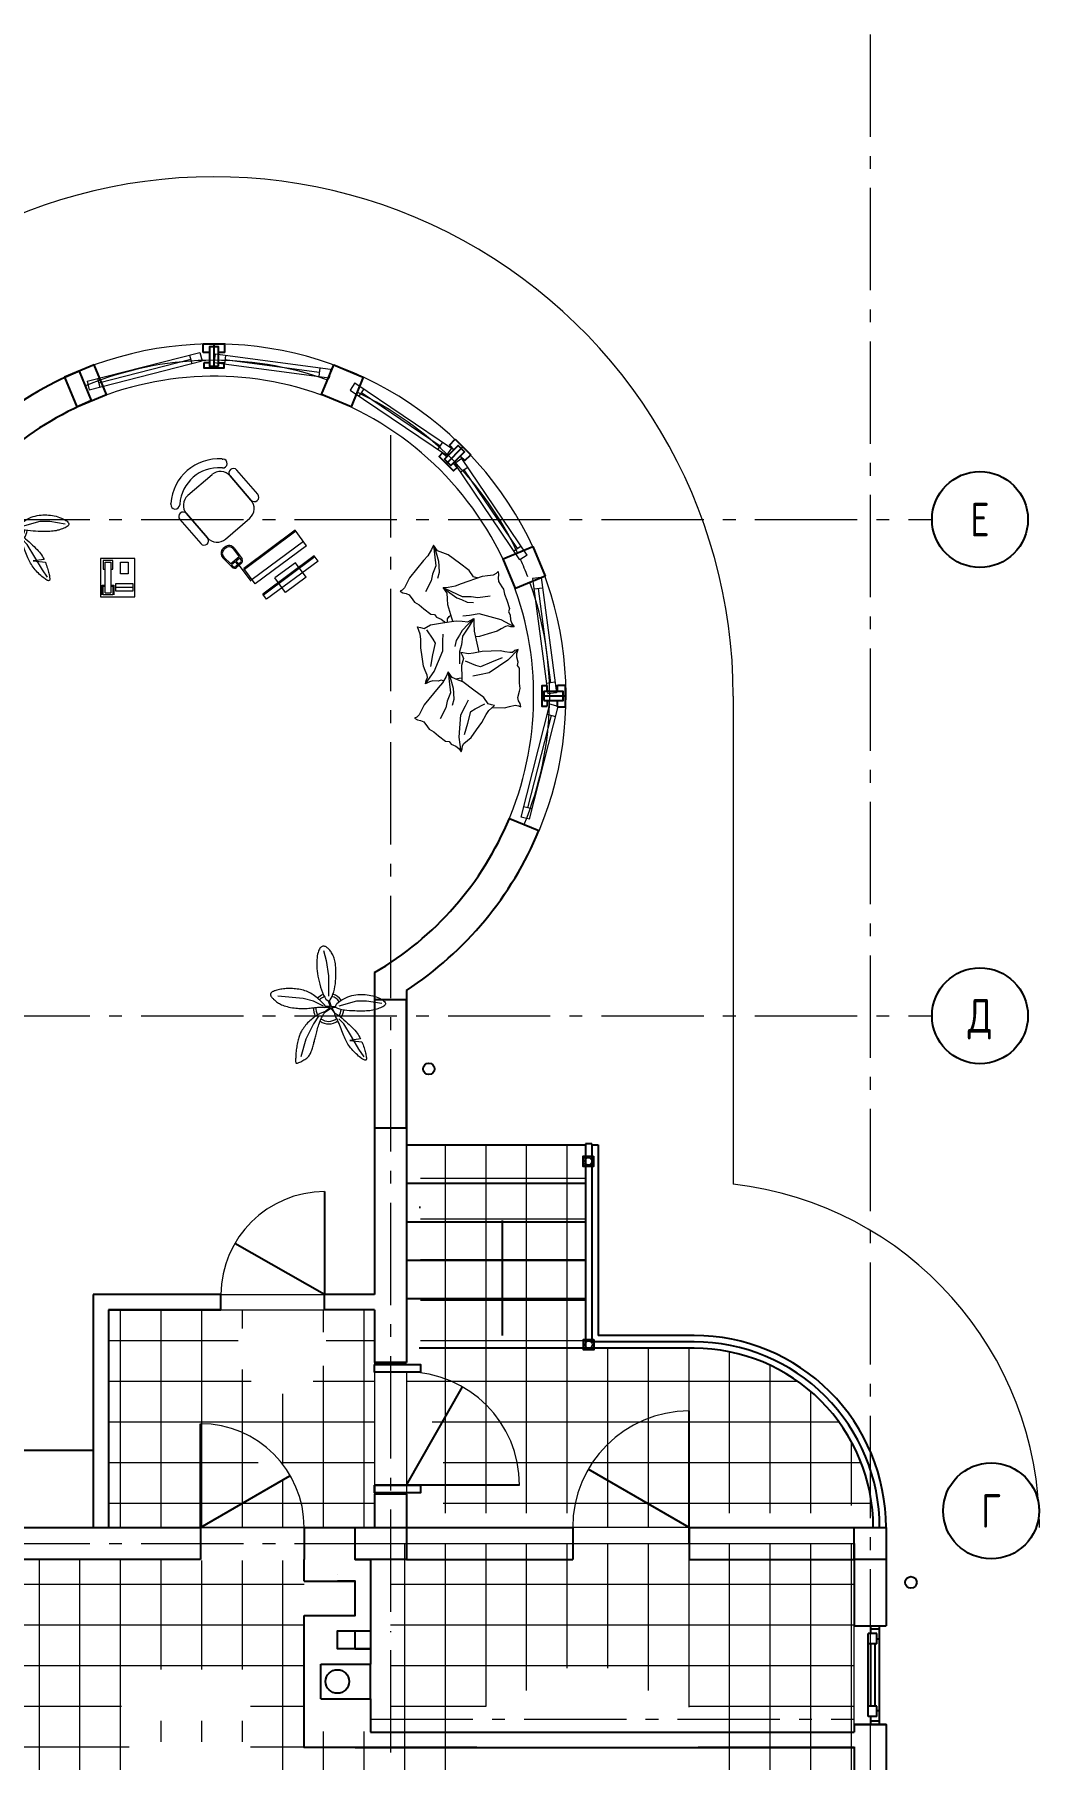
# Model space of a CAD drawing. Header units: millimetres. Extents: x -133165 to 20117, y 15722 to 63536.
# Drawn here: x -112632 to -104774, y 26755 to 40242 of the extents above; entities that cross this region are included whole.
import ezdxf
from ezdxf.enums import TextEntityAlignment as Align

# ---------------------------------------------------------------- set-up
doc = ezdxf.new("R2010")
doc.units = ezdxf.units.MM
for name, pattern in [('GOST2.303 4', [7, 5, -2, 0]), ('GOST2.303 5', [24, 20, -1.5, 1, -1.5]), ('GOST2.303 6', [12, 8, -1.5, 1, -1.5])]:
    doc.linetypes.add(name, pattern=pattern)
doc.layers.get('0').update_dxf_attribs({"lineweight": 15})
for name, color, linetype in [('5', 7, 'Continuous'), ('8', 7, 'Continuous'), ('merdiven', 3, 'Continuous'), ('windows', 8, 'Continuous')]:
    doc.layers.add(name, color=color, linetype=linetype)
for name, color, linetype, lineweight in [('axis', 7, 'GOST2.303 5', 9), ('Furniture', 28, 'Continuous', 9), ('hatch', 8, 'Continuous', 5), ('v', 140, 'Continuous', 20), ('vent2', 54, 'Continuous', 30), ('wall', 5, 'Continuous', 60)]:
    doc.layers.add(name, color=color, linetype=linetype, lineweight=lineweight)
doc.styles.add('ATTR', font='romans.shx', dxfattribs={"width": 0.8, "height": 0.470416})
doc.styles.add('GOST 2.304', font='CS_Gost2304.shx')
pattern_1 = [(0, (124261.04, 143377.6), (0, 317.5), []), (90, (124261.04, 143377.6), (-317.5, 2e-14), [])]

# ---------------------------------------------------------------- blocks, each defined once
blk = doc.blocks.new('fitnessokna')
at = {"layer": 'v'}
for p, q in [((30, 62), (-8, 6)), ((-8, 6), (746, -503)), ((30, 62), (784, -447)), ((99, 16), (61, -41)), ((80, -13), (696, -429)), ((715, -400), (677, -457)), ((784, -447), (746, -503))]:
    blk.add_line(p, q, dxfattribs=at)
blk = doc.blocks.new('Кресло')
at = {"layer": '8', "color": 5, "lineweight": 0, "ltscale": 2}
for p, q in [((878.27, -425.32), (878.34, -425.31)), ((878.36, -426.01), (878.29, -426.02)), ((881.3, -427.8), (879.49, -426.07)), ((877.6, -426.61), (875.87, -428.41)), ((879.01, -426.57), (880.82, -428.3)), ((880.82, -428.3), (879.01, -426.57)), ((874.61, -429.22), (874.61, -429.15)), ((875.31, -429.14), (875.31, -429.2)), ((877.71, -431.56), (875.9, -429.83)), ((875.9, -429.83), (877.71, -431.56)), ((879.12, -431.52), (880.85, -429.71)), ((875.42, -430.33), (877.23, -432.06))]:
    blk.add_line(p, q, dxfattribs=at)
for centre, radius, start, end in [((878.36, -429.06), 3.75, 91.318, 181.318), ((878.36, -429.06), 3.05, 91.318, 181.318), ((878.35, -425.66), 0.35, 271.318, 91.318), ((879.25, -426.32), 0.35, 46.318, 226.318), ((878.32, -427.3), 1, 46.318, 136.318), ((876.59, -429.11), 1, 136.318, 226.318), ((881.06, -428.05), 0.35, 226.318, 46.318), ((880.13, -429.02), 1, 316.318, 46.318), ((874.96, -429.21), 0.35, 181.318, 1.318), ((875.66, -430.08), 0.35, 46.318, 226.318), ((877.47, -431.81), 0.35, 226.318, 46.318), ((878.4, -430.83), 1, 226.318, 316.318)]:
    blk.add_arc(centre, radius, start, end, dxfattribs=at)
blk = doc.blocks.new('muc')
at = {"color": 5, "lineweight": 0}
for p, q in [((2462.36, 746.88), (2462.55, 748.39)), ((2461.71, 745.64), (2461.85, 746.66)), ((2461.81, 745.62), (2461.91, 746.39)), ((2461.83, 746.49), (2461.83, 746.49)), ((2461.91, 746.39), (2462.76, 746.34)), ((2461.93, 746.49), (2461.95, 746.65)), ((2461.93, 746.49), (2462.29, 746.47)), ((2462.11, 746.88), (2462.62, 746.85)), ((2462.11, 746.78), (2462.31, 746.77)), ((2462.29, 746.47), (2462.31, 746.77)), ((2462.34, 746.44), (2462.36, 746.85)), ((2462.39, 746.46), (2462.41, 746.76)), ((2462.39, 746.46), (2462.76, 746.44)), ((2462.41, 746.76), (2462.61, 746.75)), ((2462.75, 746.61), (2462.76, 746.44)), ((2462.76, 746.34), (2462.78, 745.57)), ((2462.85, 746.61), (2462.88, 745.57)), ((2462.18, 745.07), (2462.36, 745.06)), ((2462.19, 745.17), (2462.37, 745.16))]:
    blk.add_line(p, q, dxfattribs=at)
for centre, radius, start, end in [((2462.1, 746.63), 0.25, 86.8537, 172.4559), ((2462.1, 746.63), 0.25, 86.8537, 172.0937), ((2462.1, 746.63), 0.15, 86.8537, 172.4559), ((2462.6, 746.6), 0.15, 1.6137, 86.8537), ((2462.6, 746.6), 0.25, 1.6137, 86.8537), ((2462.21, 745.57), 0.5, 172.4559, 266.8537), ((2462.21, 745.57), 0.4, 172.4559, 266.8537), ((2462.38, 745.56), 0.4, 266.8537, 1.6137), ((2462.38, 745.56), 0.5, 266.8537, 1.6137)]:
    blk.add_arc(centre, radius, start, end, dxfattribs=at)
blk = doc.blocks.new('plock')
at = {"color": 5, "lineweight": 0}
for p, q in [((2464.16, 751.65), (2464.16, 750.25)), ((2464.16, 751.65), (2466.16, 751.65)), ((2466.16, 751.65), (2466.16, 750.25)), ((2462.66, 751.2), (2467.66, 751.2)), ((2462.66, 751.2), (2462.66, 750.7)), ((2462.66, 750.8), (2467.66, 750.8)), ((2462.66, 750.7), (2467.66, 750.7)), ((2464.16, 750.25), (2466.16, 750.25)), ((2467.66, 751.2), (2467.66, 750.7)), ((2462.66, 749.7), (2462.66, 748.2)), ((2462.66, 749.7), (2467.66, 749.7)), ((2462.66, 749.3), (2467.66, 749.3)), ((2467.66, 749.7), (2467.66, 748.2)), ((2462.66, 748.3), (2467.66, 748.3)), ((2462.66, 748.2), (2467.66, 748.2))]:
    blk.add_line(p, q, dxfattribs=at)
at = {"color": 1, "lineweight": 0, "rotation": 7.13781823704811}
blk.add_blockref('muc', (117.34, -299.25), dxfattribs=at)
blk = doc.blocks.new('Multi Line Telephone')
for p, q in [((-4.5, 0), (4.5, 0)), ((-4.5, -10), (-4.5, 0)), ((4.5, 0), (4.5, -10)), ((-4, -0.5), (-4, -3)), ((-4, -3), (-3.25, -3)), ((-1.25, -0.5), (-3.75, -0.5)), ((-3.75, -0.5), (-3.75, -2.75)), ((-3.75, -2.75), (-3.25, -2.75)), ((-3.25, -1), (-1.75, -1)), ((-3.25, -1), (-3.25, -9)), ((-1.75, -9), (-1.75, -1)), ((-1.75, -2.75), (-1.25, -2.75)), ((-1.75, -3), (-1, -3)), ((-1.25, -2.75), (-1.25, -0.5)), ((-1, -3), (-1, -0.5)), ((-0.5, -1.5), (-0.5, -3.5)), ((4, -1.5), (-0.5, -1.5)), ((-0.5, -2.5), (4, -2.5)), ((-0.5, -3.5), (4, -3.5)), ((4, -3.5), (4, -1.5)), ((-3.75, -9.5), (-3.75, -7.25)), ((-3.75, -7.25), (-3.25, -7.25)), ((-1.75, -7.25), (-1.25, -7.25)), ((-1.25, -7.25), (-1.25, -9.5)), ((0.75, -6), (0.75, -9)), ((2.75, -6), (0.75, -6)), ((2.75, -9), (2.75, -6)), ((4.5, -10), (-4.5, -10)), ((-1.25, -9.5), (-3.75, -9.5)), ((-3.25, -9), (-1.75, -9)), ((0.75, -9), (2.75, -9))]:
    blk.add_line(p, q)
at = {"style": 'ATTR', "width": 0.8, "flags": 9}
blk.add_attdef('ESTCODE', (0, 0), '', height=0.0000256, dxfattribs=at)
blk = doc.blocks.new('7')
for p, q in [((34660, 36700), (34634, 36666)), ((34722, 36776), (34660, 36700)), ((34733, 36830), (34722, 36776)), ((34743, 36929), (34731, 36879)), ((34731, 36879), (34733, 36830)), ((34766, 36902), (34743, 36929)), ((34810, 36871), (34766, 36902)), ((34901, 36854), (34810, 36871)), ((34981, 36836), (34901, 36854)), ((35296, 36689), (34981, 36836)), ((35384, 36643), (35296, 36689)), ((33961, 36399), (34096, 36432)), ((34096, 36432), (34168, 36459)), ((34168, 36459), (34268, 36526)), ((34268, 36526), (34268, 36481)), ((34268, 36481), (34270, 36423)), ((34270, 36423), (34347, 36338)), ((34566, 36499), (34511, 36373)), ((34608, 36586), (34566, 36499)), ((34634, 36666), (34608, 36586)), ((35021, 36494), (34832, 36541)), ((35127, 36500), (35021, 36494)), ((35263, 36484), (35127, 36500)), ((35270, 36438), (35177, 36406)), ((35436, 36549), (35263, 36484)), ((35347, 36458), (35270, 36438)), ((35464, 36527), (35347, 36458)), ((35497, 36609), (35384, 36643)), ((35571, 36596), (35436, 36549)), ((35571, 36596), (35464, 36527)), ((35476, 36335), (35489, 36428)), ((35489, 36428), (35500, 36516)), ((35571, 36596), (35497, 36609)), ((35500, 36516), (35571, 36596)), ((32872, 36224), (32860, 36173)), ((32860, 36173), (32862, 36125)), ((32896, 36196), (32872, 36224)), ((32939, 36166), (32896, 36196)), ((33030, 36149), (32939, 36166)), ((33111, 36130), (33030, 36149)), ((33438, 36189), (33489, 36194)), ((33482, 36140), (33438, 36189)), ((33438, 36189), (33655, 36106)), ((33489, 36194), (33538, 36185)), ((33538, 36185), (33575, 36199)), ((33575, 36199), (33639, 36244)), ((33639, 36244), (33695, 36288)), ((33695, 36288), (33829, 36345)), ((33718, 36175), (33901, 36188)), ((33829, 36345), (33961, 36399)), ((33901, 36188), (34088, 36193)), ((34088, 36193), (34144, 36245)), ((34144, 36245), (34257, 36374)), ((34347, 36338), (34424, 36162)), ((34424, 36162), (34510, 35963)), ((34450, 36145), (34438, 36131)), ((34477, 36199), (34450, 36145)), ((34488, 36276), (34477, 36199)), ((34519, 36319), (34488, 36276)), ((34511, 36373), (34519, 36319)), ((34532, 36042), (34718, 36154)), ((34718, 36154), (34808, 36180)), ((34808, 36180), (34893, 36204)), ((34909, 36170), (34858, 36044)), ((34893, 36204), (34962, 36286)), ((34935, 36146), (34897, 35965)), ((34962, 36286), (34909, 36170)), ((34962, 36286), (34935, 36146)), ((34962, 36286), (34986, 36215)), ((34986, 36215), (35037, 36107)), ((35177, 36406), (35078, 36409)), ((35393, 36135), (35476, 36335)), ((32737, 35880), (32695, 35794)), ((32763, 35960), (32737, 35880)), ((32790, 35994), (32763, 35960)), ((32852, 36071), (32790, 35994)), ((32862, 36125), (32852, 36071)), ((33425, 35983), (33111, 36130)), ((33513, 35938), (33425, 35983)), ((33509, 36088), (33482, 36140)), ((33522, 36010), (33509, 36088)), ((33627, 35904), (33513, 35938)), ((33552, 35967), (33522, 36010)), ((33547, 35928), (33552, 35967)), ((33701, 35891), (33566, 35843)), ((33701, 35891), (33594, 35821)), ((33701, 35891), (33627, 35904)), ((33630, 35810), (33701, 35891)), ((33655, 36106), (34003, 36052)), ((34003, 36052), (34154, 36089)), ((34212, 35888), (34113, 35885)), ((34154, 36089), (34257, 36113)), ((34305, 35858), (34212, 35888)), ((34454, 36092), (34459, 36092)), ((34459, 36092), (34507, 36102)), ((34488, 36015), (34532, 36042)), ((34507, 36102), (34544, 36088)), ((34510, 35963), (34524, 35871)), ((34544, 36088), (34574, 36067)), ((34641, 35784), (34603, 35883)), ((34850, 35964), (34832, 35868)), ((34858, 36044), (34850, 35964)), ((34897, 35965), (34932, 35832)), ((35037, 36107), (35094, 36027)), ((35094, 36027), (35286, 35737)), ((35242, 35872), (35318, 35958)), ((35318, 35958), (35393, 36135)), ((32649, 35614), (32618, 35570)), ((32695, 35794), (32640, 35667)), ((32640, 35667), (32649, 35614)), ((33150, 35789), (32962, 35836)), ((33257, 35794), (33150, 35789)), ((33307, 35701), (33208, 35703)), ((33393, 35779), (33257, 35794)), ((33399, 35732), (33307, 35701)), ((33566, 35843), (33393, 35779)), ((33477, 35752), (33399, 35732)), ((33594, 35821), (33477, 35752)), ((33522, 35430), (33606, 35629)), ((33606, 35629), (33619, 35722)), ((33663, 35662), (33609, 35647)), ((33619, 35722), (33630, 35810)), ((33644, 35702), (33622, 35747)), ((33658, 35661), (33644, 35702)), ((33848, 35715), (33663, 35662)), ((33963, 35709), (33848, 35715)), ((34056, 35798), (33869, 35749)), ((33905, 35499), (33933, 35668)), ((34009, 35744), (33963, 35709)), ((34043, 35773), (34009, 35744)), ((34055, 35653), (34043, 35773)), ((34080, 35580), (34055, 35653)), ((34163, 35794), (34056, 35798)), ((34334, 35607), (34117, 35503)), ((34298, 35811), (34163, 35794)), ((34473, 35749), (34298, 35811)), ((34382, 35839), (34305, 35858)), ((34421, 35654), (34334, 35607)), ((34360, 35551), (34337, 35609)), ((34500, 35771), (34382, 35839)), ((34534, 35689), (34421, 35654)), ((34608, 35703), (34473, 35749)), ((34608, 35703), (34500, 35771)), ((34524, 35871), (34536, 35783)), ((34608, 35703), (34534, 35689)), ((34536, 35783), (34608, 35703)), ((34699, 35640), (34641, 35784)), ((34692, 35287), (34699, 35640)), ((34832, 35868), (34849, 35771)), ((34932, 35832), (34942, 35726)), ((34942, 35726), (35017, 35547)), ((35240, 35814), (35242, 35872)), ((35240, 35806), (35240, 35814)), ((35286, 35737), (35316, 35661)), ((35316, 35661), (35346, 35573)), ((32537, 35391), (32753, 35476)), ((32580, 35440), (32537, 35391)), ((32537, 35391), (32588, 35386)), ((32606, 35493), (32580, 35440)), ((32588, 35386), (32637, 35396)), ((32618, 35570), (32606, 35493)), ((32637, 35396), (32674, 35382)), ((32674, 35382), (32738, 35338)), ((32738, 35338), (32795, 35295)), ((32753, 35476), (33100, 35535)), ((32817, 35408), (32999, 35398)), ((32999, 35398), (33187, 35395)), ((33100, 35535), (33252, 35499)), ((33187, 35395), (33243, 35343)), ((33243, 35343), (33358, 35215)), ((33252, 35499), (33355, 35476)), ((33448, 35253), (33522, 35430)), ((33778, 35407), (33731, 35502)), ((33844, 35267), (33778, 35407)), ((33900, 35422), (33905, 35499)), ((34015, 35274), (33900, 35422)), ((34139, 35455), (34080, 35580)), ((34182, 35318), (34139, 35455)), ((34431, 35427), (34360, 35551)), ((34506, 35303), (34431, 35427)), ((35169, 35369), (35094, 35331)), ((35199, 35400), (35169, 35369)), ((35265, 35473), (35199, 35400)), ((35317, 35491), (35265, 35473)), ((35365, 35496), (35317, 35491)), ((35346, 35573), (35383, 35535)), ((35414, 35515), (35365, 35496)), ((35383, 35535), (35414, 35515)), ((32795, 35295), (32930, 35239)), ((32930, 35239), (33062, 35187)), ((33062, 35187), (33198, 35155)), ((33198, 35155), (33270, 35130)), ((33270, 35130), (33371, 35064)), ((33327, 35092), (33373, 34903)), ((33370, 35109), (33371, 35166)), ((33371, 35064), (33370, 35109)), ((33371, 35166), (33448, 35253)), ((34107, 35032), (33844, 35267)), ((34121, 35125), (34015, 35274)), ((34222, 35179), (34182, 35318)), ((34224, 35107), (34222, 35179)), ((34230, 35030), (34224, 35107)), ((34557, 35253), (34506, 35303)), ((34610, 35195), (34557, 35253)), ((34630, 35161), (34610, 35195)), ((34627, 35111), (34630, 35161)), ((34639, 35061), (34627, 35111)), ((34639, 35061), (34692, 35287)), ((34681, 35111), (34639, 35061)), ((34730, 35145), (34681, 35111)), ((34805, 35168), (34730, 35145)), ((34843, 35204), (34805, 35168)), ((34897, 35204), (34843, 35204)), ((35014, 35277), (34897, 35204)), ((35094, 35331), (35014, 35277)), ((33373, 34903), (33409, 34829)), ((33409, 34829), (33452, 34747)), ((33895, 34789), (34028, 34825)), ((34028, 34825), (34065, 34865)), ((34065, 34865), (34118, 34869)), ((34309, 34917), (34107, 35032)), ((34118, 34869), (34186, 34908)), ((34186, 34908), (34244, 34920)), ((34242, 34992), (34230, 35030)), ((34280, 34960), (34242, 34992)), ((34244, 34920), (34309, 34917)), ((34309, 34917), (34280, 34960)), ((33456, 34694), (33449, 34659)), ((33449, 34659), (33496, 34681)), ((33452, 34747), (33456, 34694)), ((33496, 34681), (33533, 34713)), ((33533, 34713), (33581, 34738)), ((33581, 34738), (33679, 34738)), ((33679, 34738), (33723, 34738)), ((33723, 34738), (33801, 34768)), ((33801, 34768), (33895, 34789))]:
    blk.add_line(p, q)
blk = doc.blocks.new('Plant 2')
for p, q in [((-0.98, 9.39), (-1.42, 6.75)), ((-1.42, 6.75), (-1.42, 4.99)), ((8.26, 6.31), (6.94, 5.43)), ((-1.42, 4.99), (-0.54, 1.91)), ((4.74, 4.11), (2.54, 2.79)), ((6.94, 5.43), (4.74, 4.11)), ((-8.46, -0.29), (-5.82, 0.15)), ((-5.82, 0.15), (-2.3, 0.15)), ((-1.52, 0.24), (-0.49, 0.61)), ((-1.49, 0.11), (-0.47, 0.45)), ((-0.49, 0.59), (-0.51, 1.38)), ((-0.47, 0.45), (-0.49, -0.34)), ((-0.28, 0.69), (-0.38, 1.4)), ((-0.38, -0.36), (-0.34, 0.47)), ((-0.34, 0.47), (0.48, -0.55)), ((0.71, 1.31), (-0.28, 0.71)), ((-0.21, 0.55), (0.75, 1.23)), ((0.56, -0.53), (-0.21, 0.57)), ((2.54, 2.79), (1.66, 1.91)), ((-10.22, -0.73), (-8.46, -0.29)), ((-1.42, -2.49), (-1.86, -4.25)), ((-0.54, -0.73), (-1.42, -2.49)), ((1.22, -1.61), (2.54, -2.49)), ((2.54, -2.49), (5.18, -3.81)), ((-1.86, -4.25), (-2.3, -8.65)), ((5.18, -3.81), (8.26, -4.69))]:
    blk.add_line(p, q)
for points in [[(-2, 3.16), (-2.16, 3.51), (-2.28, 3.86), (-2.38, 4.21), (-2.46, 4.54), (-2.52, 4.88), (-2.56, 5.21), (-2.58, 5.54), (-2.59, 5.87), (-2.58, 6.2), (-2.56, 6.53), (-2.53, 6.86), (-2.48, 7.18), (-2.42, 7.51), (-2.34, 7.82), (-2.25, 8.13), (-2.15, 8.44), (-2.03, 8.74), (-1.91, 9.02), (-1.77, 9.29), (-1.63, 9.52), (-1.48, 9.72), (-1.34, 9.88), (-1.19, 10), (-1.05, 10.05), (-0.92, 10.05), (-0.79, 9.99), (-0.67, 9.89), (-0.56, 9.75), (-0.45, 9.58), (-0.35, 9.38), (-0.26, 9.17), (-0.17, 8.95), (-0.09, 8.73), (-0.02, 8.51), (0.05, 8.29), (0.1, 8.05), (0.16, 7.82), (0.2, 7.57), (0.24, 7.32), (0.27, 7.05), (0.29, 6.76), (0.31, 6.47), (0.32, 6.15), (0.32, 5.82), (0.32, 5.46), (0.31, 5.09), (0.29, 4.69), (0.27, 4.26), (0.24, 3.81), (0.2, 3.35), (0.14, 2.9), (0.08, 2.47), (-0.01, 2.09), (-0.11, 1.77), (-0.24, 1.54), (-0.39, 1.4), (-0.57, 1.37), (-0.77, 1.45), (-0.98, 1.61), (-1.2, 1.84), (-1.42, 2.13), (-1.63, 2.45), (-1.83, 2.8), (-2, 3.16)], [(2.4, 3.45), (2.66, 3.75), (2.92, 4.02), (3.17, 4.27), (3.41, 4.51), (3.65, 4.73), (3.89, 4.93), (4.13, 5.11), (4.38, 5.29), (4.63, 5.44), (4.88, 5.59), (5.14, 5.72), (5.4, 3.85), (5.66, 5.96), (5.92, 6.06), (6.18, 6.15), (6.43, 6.24), (6.67, 6.32), (6.91, 6.39), (7.14, 6.46), (7.35, 6.52), (7.56, 6.57), (7.76, 6.61), (7.94, 6.65), (8.12, 6.68), (8.27, 6.7), (8.42, 6.72), (8.54, 6.72), (8.65, 6.72), (8.73, 6.7), (8.8, 6.66), (8.84, 6.61), (8.85, 6.53), (8.84, 6.44), (8.8, 6.33), (8.73, 6.2), (8.65, 6.06), (8.54, 5.9), (8.42, 5.73), (8.27, 5.55), (8.12, 5.36), (7.94, 5.16), (7.76, 4.96), (7.57, 4.76), (7.36, 4.56), (7.15, 4.37), (6.94, 4.17), (6.72, 3.99), (6.5, 3.82), (6.28, 3.66), (6.06, 3.52), (5.83, 3.38), (5.6, 3.25), (5.37, 3.13), (5.12, 3.02), (4.86, 2.9), (4.6, 2.79), (4.31, 2.68), (4.02, 2.57), (3.72, 2.46), (3.41, 2.34), (3.1, 2.23), (2.79, 2.1), (2.48, 1.97), (2.18, 1.84), (1.88, 1.7), (1.6, 1.56), (1.34, 1.44), (1.11, 1.34), (0.93, 1.26), (0.79, 1.23), (0.72, 1.25), (0.71, 1.33), (0.77, 1.47), (0.9, 1.67), (1.08, 1.92), (1.3, 2.2), (1.56, 2.5), (1.83, 2.82), (2.12, 3.14), (2.4, 3.45)], [(-3.98, 1.25), (-4.45, 1.33), (-4.9, 1.38), (-5.34, 1.42), (-5.77, 1.44), (-6.18, 1.44), (-6.57, 1.44), (-6.94, 1.42), (-7.28, 1.4), (-7.6, 1.37), (-7.89, 1.33), (-8.16, 1.29), (-8.41, 1.23), (-8.64, 1.18), (-8.86, 1.11), (-9.07, 1.04), (-9.26, 0.96), (-9.45, 0.87), (-9.63, 0.78), (-9.81, 0.69), (-9.97, 0.58), (-10.12, 0.48), (-10.26, 0.37), (-10.39, 0.26), (-10.51, 0.15), (-10.61, 0.04), (-10.7, -0.07), (-10.78, -0.18), (-10.84, -0.29), (-10.89, -0.4), (-10.92, -0.51), (-10.94, -0.62), (-10.95, -0.73), (-10.94, -0.84), (-10.92, -0.95), (-10.88, -1.05), (-10.81, -1.16), (-10.73, -1.26), (-10.61, -1.36), (-10.47, -1.45), (-10.29, -1.53), (-10.08, -1.61), (-9.84, -1.68), (-9.57, -1.75), (-9.27, -1.8), (-8.95, -1.84), (-8.61, -1.87), (-8.25, -1.89), (-7.87, -1.9), (-7.48, -1.89), (-7.07, -1.87), (-6.65, -1.83), (-6.22, -1.78), (-5.77, -1.71), (-5.31, -1.62), (-4.84, -1.51), (-4.35, -1.39), (-3.85, -1.24), (-3.36, -1.08), (-2.89, -0.9), (-2.45, -0.71), (-2.08, -0.51), (-1.78, -0.31), (-1.58, -0.12), (-1.49, 0.08), (-1.53, 0.27), (-1.67, 0.45), (-1.92, 0.62), (-2.24, 0.78), (-2.63, 0.92), (-3.06, 1.05), (-3.52, 1.16), (-3.98, 1.25)], [(-1.78, -1.61), (-1.97, -1.83), (-2.15, -2.05), (-2.33, -2.27), (-2.49, -2.5), (-2.64, -2.72), (-2.78, -2.96), (-2.91, -3.2), (-3.03, -3.44), (-3.13, -3.69), (-3.22, -3.95), (-3.3, -4.21), (-3.37, -4.48), (-3.43, -4.75), (-3.47, -5.02), (-3.51, -5.29), (-3.54, -5.57), (-3.57, -5.84), (-3.59, -6.12), (-3.6, -6.39), (-3.6, -6.66), (-3.6, -6.92), (-3.59, -7.19), (-3.57, -7.44), (-3.54, -7.69), (-3.51, -7.94), (-3.48, -8.17), (-3.43, -8.4), (-3.39, -8.61), (-3.34, -8.81), (-3.29, -8.99), (-3.23, -9.16), (-3.18, -9.31), (-3.12, -9.43), (-3.07, -9.54), (-3.01, -9.63), (-2.96, -9.71), (-2.9, -9.77), (-2.85, -9.82), (-2.79, -9.86), (-2.74, -9.89), (-2.68, -9.92), (-2.63, -9.93), (-2.57, -9.94), (-2.51, -9.94), (-2.44, -9.93), (-2.38, -9.9), (-2.3, -9.87), (-2.22, -9.82), (-2.14, -9.76), (-2.05, -9.68), (-1.95, -9.6), (-1.85, -9.5), (-1.74, -9.39), (-1.64, -9.27), (-1.53, -9.15), (-1.42, -9.01), (-1.31, -8.87), (-1.2, -8.72), (-1.09, -8.56), (-0.99, -8.39), (-0.89, -8.2), (-0.79, -8), (-0.7, -7.78), (-0.61, -7.55), (-0.53, -7.29), (-0.46, -7.02), (-0.39, -6.73), (-0.34, -6.44), (-0.28, -6.14), (-0.24, -5.85), (-0.2, -5.55), (-0.17, -5.27), (-0.15, -5), (-0.13, -4.75), (-0.12, -4.5), (-0.12, -4.26), (-0.12, -4.02), (-0.13, -3.78), (-0.15, -3.54), (-0.17, -3.29), (-0.2, -3.04), (-0.24, -2.79), (-0.27, -2.53), (-0.31, -2.28), (-0.34, -2.02), (-0.37, -1.78), (-0.38, -1.54), (-0.39, -1.31), (-0.39, -1.1), (-0.37, -0.91), (-0.36, -0.73), (-0.35, -0.59), (-0.34, -0.47), (-0.36, -0.4), (-0.4, -0.36), (-0.46, -0.36), (-0.56, -0.41), (-0.69, -0.5), (-0.84, -0.63), (-1.01, -0.79), (-1.2, -0.97), (-1.39, -1.17), (-1.59, -1.39), (-1.78, -1.61)], [(0.93, -1.68), (1.05, -1.88), (1.18, -2.08), (1.32, -2.28), (1.47, -2.49), (1.63, -2.69), (1.81, -2.9), (1.99, -3.1), (2.18, -3.29), (2.37, -3.48), (2.57, -3.66), (2.78, -3.84), (2.98, -4), (3.19, -4.15), (3.39, -4.29), (3.59, -4.42), (3.79, -4.54), (3.98, -4.64), (4.16, -4.73), (4.35, -4.82), (4.53, -4.89), (4.72, -4.95), (4.91, -5.01), (5.12, -5.07), (5.33, -5.13), (5.56, -5.18), (5.79, -5.24), (6.04, -5.29), (6.29, -5.34), (6.55, -5.38), (6.8, -5.43), (7.06, -5.46), (7.31, -5.49), (7.55, -5.52), (7.79, -5.54), (8.01, -5.55), (8.23, -5.56), (8.42, -5.56), (8.61, -5.57), (8.77, -5.57), (8.92, -5.57), (9.05, -5.57), (9.16, -5.56), (9.24, -5.55), (9.31, -5.53), (9.35, -5.5), (9.38, -5.44), (9.38, -5.37), (9.36, -5.27), (9.32, -5.15), (9.27, -5.01), (9.2, -4.84), (9.11, -4.67), (9.02, -4.49), (8.92, -4.3), (8.81, -4.12), (8.7, -3.95), (8.59, -3.8), (8.48, -3.65), (8.36, -3.52), (8.24, -3.39), (8.12, -3.28), (7.98, -3.18), (7.83, -3.09), (7.68, -3), (7.5, -2.92), (7.32, -2.85), (7.13, -2.78), (6.93, -2.72), (6.73, -2.66), (6.53, -2.6), (6.33, -2.54), (6.14, -2.49), (5.95, -2.43), (5.76, -2.38), (5.58, -2.32), (5.39, -2.27), (5.21, -2.21), (5.01, -2.16), (4.81, -2.1), (4.6, -2.05), (4.37, -1.99), (4.13, -1.94), (3.89, -1.88), (3.63, -1.82), (3.38, -1.75), (3.12, -1.69), (2.87, -1.61), (2.62, -1.53), (2.37, -1.45), (2.14, -1.36), (1.91, -1.26), (1.7, -1.17), (1.5, -1.07), (1.32, -0.98), (1.15, -0.89), (1, -0.8), (0.87, -0.72), (0.77, -0.65), (0.68, -0.6), (0.61, -0.55), (0.55, -0.53), (0.52, -0.52), (0.5, -0.54), (0.49, -0.58), (0.5, -0.65), (0.52, -0.74), (0.55, -0.86), (0.6, -0.99), (0.66, -1.15), (0.74, -1.31), (0.83, -1.49), (0.93, -1.68)]]:
    blk.add_lwpolyline(points, close=True)
for radius, start, end in [(2.64, 123.8022, 163.3846), (2.2, 123.3061, 164.633), (2.2, 56.1561, 85.8565), (2.64, 55.4621, 85.1348), (2.2, 323.0276, 39.4037), (2.64, 325.816, 37.097), (2.64, 200.5744, 226.3792), (2.2, 199.7262, 226.28), (2.2, 263.9554, 299.0217), (2.64, 266.0481, 299.6067)]:
    blk.add_arc((-0.1, 0.15), radius, start, end)
at = {"style": 'ATTR', "width": 0.8, "flags": 9}
blk.add_attdef('ESTCODE', (0, 0), '', height=0.00407, dxfattribs=at)

msp = doc.modelspace()

# ---------------------------------------------------------------- hatches: boundary and pattern name
at = {"layer": 'hatch', "lineweight": 0, "ltscale": 100}
h = msp.add_hatch(dxfattribs=at)
h.set_pattern_fill('NET', color=256, scale=100, style=0)
h.set_pattern_definition(pattern_1)
h.paths.add_polyline_path([(-108323.6, 31560.1), (-109613.6, 31560.1), (-109613.6, 31260.1), (-108323.6, 31260.1)])
h = msp.add_hatch(dxfattribs=at)
h.set_pattern_fill('NET', color=256, scale=100, style=0)
h.set_pattern_definition(pattern_1)
h.paths.add_polyline_path([(-108323.6, 31260.1), (-109613.6, 31260.1), (-109613.6, 30960.1), (-108323.6, 30960.1)])
h = msp.add_hatch(dxfattribs=at)
h.set_pattern_fill('NET', color=256, scale=100, style=0)
h.set_pattern_definition(pattern_1)
h.paths.add_polyline_path([(-109613.6, 30960.1), (-109613.6, 30660.1), (-108973.9, 30660.1), (-108973.9, 30960.1)])
h.paths.add_polyline_path([(-109024.3, 29730.3), (-109024.3, 30684.3), (-109488.3, 30684.3), (-109488.3, 29730.3)], flags=9)
h = msp.add_hatch(dxfattribs=at)
h.set_pattern_fill('NET', color=256, scale=100, style=0)
h.set_pattern_definition(pattern_1)
h.paths.add_polyline_path([(-108323.6, 30960.1), (-108973.9, 30960.1), (-108973.9, 30660.1), (-108323.6, 30660.1)])
h = msp.add_hatch(dxfattribs=at)
h.set_pattern_fill('NET', color=256, scale=100, style=0)
h.set_pattern_definition(pattern_1)
h.paths.add_polyline_path([(-107473.6, 29970.1), (-109613.6, 29970.1), (-109613.6, 29777.7, -0.3781497), (-108839, 28900.1), (-109436.2, 28900.1), (-109436.2, 28680.1), (-108416.9, 28680.1, -0.3791513), (-107513.6, 29480.1), (-107513.6, 28680.1), (-106253.6, 28680.1), (-106253.6, 28740.1), (-106098.6, 28740.1), (-106098.6, 28833.5, 0.359805)])
h.paths.add_polyline_path([(-109024.3, 29730.3), (-109024.3, 30684.3), (-109488.3, 30684.3), (-109488.3, 29730.3)], flags=9)
h.paths.add_polyline_path([(-107514.4, 28629.5), (-106560.4, 28629.5), (-106560.4, 29093.5), (-107514.4, 29093.5)], flags=9)
h = msp.add_hatch(dxfattribs=at)
h.set_pattern_fill('NET', color=256, scale=100, style=0)
h.set_pattern_definition(pattern_1)
h.paths.add_polyline_path([(-108973.9, 30660.1), (-109613.6, 30660.1), (-109613.6, 30360.1), (-108973.9, 30360.1)])
h = msp.add_hatch(dxfattribs=at)
h.set_pattern_fill('NET', color=256, scale=100, style=0)
h.set_pattern_definition(pattern_1)
h.paths.add_polyline_path([(-108323.6, 30660.1), (-108973.9, 30660.1), (-108973.9, 30360.1), (-108323.6, 30360.1)])
h = msp.add_hatch(dxfattribs=at)
h.set_pattern_fill('NET', color=256, scale=100, style=0)
h.set_pattern_definition(pattern_1)
h.paths.add_polyline_path([(-108323.6, 30360.1), (-109613.6, 30360.1), (-109613.6, 29970.1), (-108323.6, 29970.1)])
h = msp.add_hatch(dxfattribs=at)
h.set_pattern_fill('NET', color=256, scale=100, style=0)
h.set_pattern_definition(pattern_1)
h.paths.add_polyline_path([(-110874.4, 29237.3, -0.3536603), (-110520.9, 29523.1), (-109973.6, 29523.1), (-109973.6, 30270.1), (-110524.3, 30270.1, -0.2711751), (-110345.6, 29964.9, -1), (-111045.6, 29964.9, -0.2711751), (-110867, 30270.1), (-112053.6, 30270.1), (-112053.6, 28570.1), (-111333.6, 28570.1), (-111333.6, 29380.1, -0.1518348)])
h.paths.add_polyline_path([(-110882.4, 28570.1), (-110882.4, 28830.5), (-111333.6, 28570.1)], flags=17)
h = msp.add_hatch(dxfattribs=at)
h.set_pattern_fill('NET', color=256, scale=100, style=0)
h.set_pattern_definition(pattern_1)
h.paths.add_polyline_path([(-109286, 29668.8, 0.1300803), (-109723.6, 29784.6), (-109723.6, 29515.4, -0.2227287), (-109478.3, 29330.9)])
h = msp.add_hatch(dxfattribs=at)
h.set_pattern_fill('NET', color=256, scale=100, style=0)
h.set_pattern_definition(pattern_1)
h.paths.add_polyline_path([(-109286, 29668.8), (-109478.3, 29330.9, -0.122467), (-109436.2, 29161.6), (-109436.2, 28900.1), (-108839, 28900.1, 0.2696066)], flags=17)
h = msp.add_hatch(dxfattribs=at)
h.set_pattern_fill('NET', color=256, scale=100, style=0)
h.set_pattern_definition(pattern_1)
h.paths.add_polyline_path([(-110520.9, 29523.1, 0.3536603), (-110874.4, 29237.3, -0.2468537), (-110523.6, 28570.1), (-109973.6, 28570.1), (-109973.6, 29523.1)])
h = msp.add_hatch(dxfattribs=at)
h.set_pattern_fill('NET', color=256, scale=100, style=0)
h.set_pattern_definition(pattern_1)
h.paths.add_polyline_path([(-107513.6, 29480.1, 0.2679492), (-108301.6, 29025.1), (-107513.6, 28570.1), (-107513.6, 28680.1)])
h = msp.add_hatch(dxfattribs=at)
h.set_pattern_fill('NET', color=256, scale=100, style=0)
h.set_pattern_definition(pattern_1)
h.paths.add_polyline_path([(-110882.4, 28830.5), (-110882.4, 29161.6, -0.0528166), (-110874.4, 29237.3, 0.1518348), (-111333.6, 29380.1), (-111333.6, 28570.1)])
h.paths.add_polyline_path([(-110882.4, 28570.1), (-110882.4, 28830.5), (-111333.6, 28570.1)], flags=17)
h = msp.add_hatch(dxfattribs=at)
h.set_pattern_fill('NET', color=256, scale=100, style=0)
h.set_pattern_definition(pattern_1)
h.paths.add_polyline_path([(-108301.6, 29025.1, 0.1316525), (-108423.6, 28570.1), (-107513.6, 28570.1)])
h = msp.add_hatch(dxfattribs=at)
h.set_pattern_fill('NET', color=256, scale=100, style=0)
h.set_pattern_definition(pattern_1)
h.paths.add_polyline_path([(-110882.4, 28570.1), (-110882.4, 28830.5), (-111333.6, 28570.1)], flags=17)
h.paths.add_polyline_path([(-110882.4, 28570.1), (-110523.6, 28570.1, 0.1316525), (-110632.1, 28975.1), (-110882.4, 28830.5)])
h = msp.add_hatch(dxfattribs=at)
h.set_pattern_fill('NET', color=256, scale=100, style=0)
h.set_pattern_definition(pattern_1)
h.paths.add_polyline_path([(-109117.5, 27115.9), (-109101.6, 27172.3), (-109028.8, 27208.5), (-108975.2, 27235.3), (-108896.9, 27263.1), (-108834.3, 27282), (-108761.6, 27300.8), (-108704.6, 27311.9), (-108549.3, 27336.2), (-108531.6, 27392.7), (-108502.3, 27464.1), (-108503.3, 27463.5, -0.0958552), (-108115.1, 27463.7), (-108086, 27392.7), (-108068.3, 27336.2), (-108068.3, 27336.2), (-108068.3, 27336.2), (-108068.3, 27336.2), (-107913, 27311.9), (-107856, 27300.8), (-107783.3, 27282), (-107720.7, 27263.1), (-107642.5, 27235.3), (-107588.8, 27208.5), (-107516.1, 27172.3), (-107500.1, 27115.9, -0.0622334), (-107395.7, 26324), (-107391.6, 26029.3), (-107391.8, 25606.4), (-107329.1, 25563.1), (-107304.5, 25537.5), (-107294.4, 25517.4), (-107292.1, 25498.4), (-107292.1, 25478.3), (-107391.6, 25486.4), (-107394.8, 24796.2), (-107388, 24786.3), (-107388, 24605.4), (-107392.3, 24516), (-107392, 24445.1), (-106223.6, 24445.1), (-106223.6, 24570.1), (-106223.6, 26510.1), (-106223.6, 27930.1), (-106223.6, 28445.1), (-107513.6, 28445.1), (-109723.6, 28445.1), (-109848.6, 28445.1), (-109848.6, 26975.1), (-109848.6, 24445.1), (-109225.6, 24445.1), (-109225.3, 24516), (-109229.7, 24605.4), (-109229.7, 24786.3), (-109222.9, 24796.2), (-109226.1, 25486.4), (-109325.5, 25478.3), (-109325.5, 25498.4), (-109323.2, 25517.4), (-109313.1, 25537.5), (-109288.5, 25563.1), (-109225.9, 25606.4), (-109226.1, 26029.3), (-109221.9, 26323.8, -0.0622459)])
h = msp.add_hatch(dxfattribs=at)
h.set_pattern_fill('NET', color=256, scale=100, style=0)
h.set_pattern_definition(pattern_1)
h.paths.add_polyline_path([(-113103, 28311.6, -0.3967446), (-113587.8, 27826.8), (-113587.8, 27810.1), (-112793.6, 27810.1, -0.4085151), (-113587.8, 27000.2), (-113587.8, 26850.1), (-111952.2, 26850.1), (-111952.2, 26895), (-110941.8, 26895), (-110941.8, 26850.1), (-110523.6, 26850.1), (-110523.6, 28311.6)])
h.paths.add_polyline_path([(-110941.8, 27458.4), (-110941.8, 27058.4), (-111952.2, 27058.4), (-111952.2, 27458.4)], flags=16)
h.paths.add_polyline_path([(-112008.4, 27734.8), (-110589.4, 27734.8), (-110589.4, 28198.8), (-112008.4, 28198.8)], flags=24)
h.paths.add_polyline_path([(-111909.8, 27062.2), (-110964.9, 27062.2), (-110964.9, 27417.1), (-111909.8, 27417.1)], flags=8)
h = msp.add_hatch(dxfattribs=at)
h.set_pattern_fill('NET', color=256, scale=100, style=0)
h.set_pattern_definition(pattern_1)
h.paths.add_polyline_path([(-109848.6, 26975.1), (-113603.6, 26975.1), (-113603.6, 24445.1), (-113015.9, 24445.1), (-113017.3, 24680.3), (-113109.3, 24642.4), (-113135.6, 24681.8), (-113129.1, 24727.8), (-113096.2, 24760.7), (-113010.8, 24795.6), (-113010.8, 25076.1), (-113030.5, 25141.8), (-113010.8, 25713.5), (-112997.6, 25759.5), (-112961.5, 26144.8, -0.0007309), (-112961.5, 26145.5), (-112997.6, 25759.5), (-113010.8, 25713.5), (-112958.2, 25812), (-112938.5, 25904), (-112879.4, 26166.9), (-112846.5, 26193.2), (-112682.2, 26226), (-112458.8, 26265.4), (-112140.3, 26295.1), (-111821.7, 26265.4), (-111598.3, 26226), (-111434, 26193.2), (-111401.2, 26166.9), (-111342, 25904), (-111322.3, 25812), (-111269.8, 25713.5), (-111282.9, 25759.5), (-111319.1, 26145.5, -0.0007309), (-111319, 26144.8), (-111282.9, 25759.5), (-111269.8, 25713.5), (-111250, 25141.8), (-111269.8, 25076.1), (-111269.8, 24795.6), (-111184.3, 24760.7), (-111151.5, 24727.8), (-111144.9, 24681.8), (-111171.2, 24642.4), (-111263.2, 24680.3), (-111264.7, 24445.1), (-109848.6, 24445.1)])
h.paths.add_polyline_path([(-111891.1, 26893.3), (-110880.6, 26893.3), (-110880.6, 26493.3), (-111891.1, 26493.3)], flags=16)
h.paths.add_polyline_path([(-111776.4, 26539.1), (-110912.1, 26539.1), (-110912.1, 26843.6), (-111776.4, 26843.6)], flags=8)

# ---------------------------------------------------------------- linework, layer by layer
at = {"layer": 'axis', "color": 147, "linetype": 'GOST2.303 6', "lineweight": 0, "ltscale": 100}
for p, q in [((-106098.6, 40242.3), (-106098.6, 18340)), ((-109848.6, 37108.7), (-109848.6, 27750.1)), ((-130998.5, 36450.1), (-105614.1, 36450.1)), ((-130998.5, 32570.1), (-105614.1, 32570.1)), ((-130998.5, 28445.1), (-106223.6, 28445.1)), ((-130998.5, 28445.1), (-106223.6, 28445.1)), ((-109848.6, 27610.1), (-109848.6, 18340.1)), ((-110003.6, 27070.1), (-106223.6, 27070.1))]:
    msp.add_line(p, q, dxfattribs=at)
at = {"layer": 'axis', "color": 3, "linetype": 'Continuous', "lineweight": 25, "ltscale": 75}
for centre in [(-105239.1, 36450.1), (-105239.1, 32570.1), (-105151.6, 28699.3)]:
    msp.add_circle(centre, 375, dxfattribs=at)
at = {"layer": 'Furniture', "color": 5, "lineweight": -2, "ltscale": 100}
msp.add_line((-112173.6, 29170.1), (-114198.6, 29170.1), dxfattribs=at)
at = {"layer": 'hatch', "lineweight": 0, "ltscale": 100}
msp.add_lwpolyline([(-112053.6, 30270.1), (-109973.6, 30270.1), (-109973.6, 28570.1), (-112053.6, 28570.1)], close=True, dxfattribs=at)
at = {"layer": 'merdiven', "lineweight": 0, "ltscale": 100}
msp.add_line((-107168.6, 35070.1), (-107168.6, 31252.8), dxfattribs=at)
at = {"layer": 'merdiven', "ltscale": 100}
for p, q in [((-109723.6, 31560.1), (-108323.6, 31560.1)), ((-108323.6, 31570.1), (-108323.6, 29970.1)), ((-108273.6, 31570.1), (-108323.6, 31570.1)), ((-108273.6, 31570.1), (-108273.6, 30020.1)), ((-108273.6, 31560.1), (-108223.6, 31560.1)), ((-108223.6, 31560.1), (-108223.6, 30070.1)), ((-109723.6, 31260.1), (-108323.6, 31260.1)), ((-109613.6, 31070.1), (-109623.6, 31070.1)), ((-109723.6, 30960.1), (-108323.6, 30960.1)), ((-108973.9, 30969.5), (-108973.9, 30069.5)), ((-109723.6, 30660.1), (-108323.6, 30660.1)), ((-109723.6, 30360.1), (-108323.6, 30360.1)), ((-107473.6, 29970.1), (-109623.6, 29970.1)), ((-107473.6, 30020.1), (-108273.6, 30020.1)), ((-107473.6, 30070.1), (-108223.6, 30070.1))]:
    msp.add_line(p, q, dxfattribs=at)
at = {"layer": 'merdiven', "lineweight": 0, "ltscale": 100}
for centre, radius, start, end in [((-111228.5, 35070.1), 4060, 359.99901, 122.63406), ((-107473.6, 28570.1), 2700, 0, 83.51385)]:
    msp.add_arc(centre, radius, start, end, dxfattribs=at)
at = {"layer": 'merdiven', "ltscale": 100}
for radius in [1500, 1450, 1400]:
    msp.add_arc((-107473.6, 28570.1), radius, 0, 90.00004, dxfattribs=at)
at = {"layer": 'vent2', "color": 0, "linetype": 'GOST2.303 4', "lineweight": 0, "ltscale": 20}
for p, q in [((-110263.6, 28198.8), (-110263.6, 28199.5)), ((-110393.6, 27230.1), (-110393.6, 27355.1)), ((-110393.6, 27230.1), (-110273.6, 27230.1))]:
    msp.add_line(p, q, dxfattribs=at)
at = {"layer": 'wall', "color": 5, "lineweight": -2, "ltscale": 100}
for p, q in [((-111143.6, 37820.1), (-111313.6, 37820.1)), ((-111313.6, 37755.1), (-111313.6, 37820.1)), ((-111228.6, 37820.1), (-111228.6, 37635.1)), ((-111143.6, 37755.1), (-111143.6, 37820.1)), ((-111263.6, 37755.1), (-111313.6, 37755.1)), ((-111263.6, 37675.1), (-111308.6, 37675.1)), ((-111143.6, 37755.1), (-111193.6, 37755.1)), ((-111193.6, 37675.1), (-111148.6, 37675.1)), ((-112185.3, 37379.8), (-112280.9, 37610.7)), ((-109408.7, 36939.4), (-109440.5, 36971.2)), ((-109281.4, 37017.2), (-109412.2, 36886.4)), ((-109387.5, 37031.3), (-109341.5, 37077.3)), ((-109387.5, 37031.3), (-109352.1, 36996)), ((-109341.5, 37077.3), (-109221.3, 36957.1)), ((-109267.3, 36911.1), (-109221.3, 36957.1)), ((-109359.2, 36889.9), (-109327.4, 36858.1)), ((-109302.6, 36946.5), (-109267.3, 36911.1)), ((-108478.6, 35070.1), (-108663.6, 35070.1)), ((-108623.6, 35105.1), (-108623.6, 35150.1)), ((-108543.6, 35155.1), (-108478.6, 35155.1)), ((-108543.6, 35105.1), (-108543.6, 35155.1)), ((-108478.6, 34985.1), (-108478.6, 35155.1)), ((-108623.6, 35035.1), (-108623.6, 34990.1)), ((-108543.6, 34985.1), (-108543.6, 35035.1)), ((-108543.6, 34985.1), (-108478.6, 34985.1)), ((-108918.9, 34113.4), (-108687.9, 34017.7)), ((-109973.6, 32907.9), (-109973.6, 32695.1)), ((-109723.6, 32768.4), (-109723.6, 29860.1)), ((-109973.6, 32445.1), (-109973.6, 30390.1)), ((-108323.2, 31452.7), (-108342, 31471.5)), ((-108280.8, 31452.7), (-108262, 31471.5)), ((-108342, 31391.5), (-108323.2, 31410.3)), ((-108262, 31391.5), (-108280.8, 31410.3)), ((-111173.6, 30390.1), (-112173.6, 30390.1)), ((-112173.6, 30390.1), (-112173.6, 28570.1)), ((-111173.6, 30270.1), (-111173.6, 30390.1)), ((-109973.6, 30390.1), (-110363.6, 30390.1)), ((-110363.6, 30270.1), (-110363.6, 30390.1)), ((-111173.6, 30270.1), (-112053.6, 30270.1)), ((-112053.6, 30270.1), (-112053.6, 28570.1)), ((-112053.6, 30270.1), (-111173.6, 30270.1)), ((-109973.6, 30270.1), (-110363.6, 30270.1)), ((-109973.6, 30270.1), (-109973.6, 30035.1)), ((-109973.6, 30270.1), (-109973.6, 29860.1)), ((-108319.4, 30020.6), (-108338.2, 30039.4)), ((-108338.2, 29959.4), (-108319.4, 29978.2)), ((-108277, 30020.6), (-108258.2, 30039.4)), ((-108258.2, 29959.4), (-108277, 29978.2)), ((-109973.6, 29860.1), (-109723.6, 29860.1)), ((-109723.6, 29860.1), (-109973.6, 29860.1)), ((-109973.6, 28830.1), (-109973.6, 28570.1)), ((-109723.6, 28830.1), (-109973.6, 28830.1)), ((-109723.6, 28830.1), (-109973.6, 28830.1)), ((-109723.6, 28830.1), (-109723.6, 28445.1)), ((-115058.6, 28570.1), (-111333.6, 28570.1)), ((-111333.6, 28570.1), (-111333.6, 28320.1)), ((-110523.6, 28570.1), (-110523.6, 28320.1)), ((-110523.6, 28570.1), (-108423.6, 28570.1)), ((-108423.6, 28570.1), (-108423.6, 28320.1)), ((-107513.6, 28570.1), (-105973.6, 28570.1)), ((-107513.6, 28570.1), (-107513.6, 28320.1)), ((-106223.6, 28445.1), (-106223.6, 27800.1)), ((-105973.6, 28445.1), (-105973.6, 27800.1)), ((-111333.6, 28320.1), (-113943.6, 28320.1)), ((-109998.6, 28320.1), (-110123.6, 28320.1)), ((-110003.6, 28320.1), (-110003.6, 28150.1)), ((-110003.6, 28320.1), (-110003.6, 27760.1)), ((-109723.6, 28320.1), (-108423.6, 28320.1)), ((-107513.6, 28320.1), (-106223.6, 28320.1)), ((-110523.6, 28150.1), (-110123.6, 28150.1)), ((-110523.6, 27880.1), (-110123.6, 27880.1)), ((-106223.6, 27800.1), (-105973.6, 27800.1)), ((-106223.6, 27800.1), (-105973.6, 27800.1)), ((-110123.6, 27760.1), (-110003.6, 27760.1)), ((-110123.6, 27620.1), (-110003.6, 27620.1)), ((-110003.6, 27620.1), (-110003.6, 27500.1)), ((-110393.6, 27500.1), (-110123.6, 27500.1)), ((-110393.6, 27230.1), (-110393.6, 27500.1)), ((-110123.6, 27500.1), (-110003.6, 27500.1)), ((-110003.6, 27230.1), (-110003.6, 27500.1)), ((-110393.6, 27230.1), (-110123.6, 27230.1)), ((-110123.6, 27230.1), (-110003.6, 27230.1)), ((-110123.6, 27230.1), (-110003.6, 27230.1)), ((-110003.6, 27230.1), (-110003.6, 26970.1)), ((-106223.6, 27030.1), (-106223.6, 26970.1)), ((-106223.6, 27030.1), (-105973.6, 27030.1)), ((-105973.6, 27030.1), (-105973.6, 23665.1)), ((-110123.6, 26850.1), (-106223.6, 26850.1)), ((-110003.6, 26970.1), (-106223.6, 26970.1)), ((-106223.6, 26855.1), (-106223.6, 23665.1))]:
    msp.add_line(p, q, dxfattribs=at)
at = {"layer": 'wall', "color": 4, "lineweight": 20, "ltscale": 100}
msp.add_line((-106223.6, 27028.7), (-106223.6, 28160.1), dxfattribs=at)
at = {"layer": 'wall', "color": 4, "lineweight": -2, "ltscale": 100}
for p, q in [((-106091.6, 27739.1), (-106091.6, 27801.4)), ((-106091.6, 27739.1), (-106091.6, 27801.4)), ((-106091.6, 27739.1), (-106091.6, 27800.1)), ((-106091.6, 27739.1), (-106091.6, 27800.1)), ((-106023.6, 27030.1), (-106023.6, 27800.1)), ((-106045.6, 27739.1), (-106113.6, 27739.1)), ((-106113.6, 27091.1), (-106113.6, 27739.1)), ((-106045.6, 27659.1), (-106113.6, 27659.1)), ((-106023.6, 27775.1), (-106091.6, 27775.1)), ((-106091.6, 27171.1), (-106091.6, 27659.1)), ((-106057.6, 27171.1), (-106057.6, 27659.1)), ((-106045.6, 27659.1), (-106045.6, 27739.1)), ((-106023.6, 27695.1), (-106045.6, 27695.1)), ((-106045.6, 27171.1), (-106113.6, 27171.1)), ((-106045.6, 27091.1), (-106045.6, 27171.1)), ((-106023.6, 27135.1), (-106045.6, 27135.1)), ((-106045.6, 27091.1), (-106113.6, 27091.1)), ((-106091.6, 27030.1), (-106091.6, 27091.1)), ((-106091.6, 27030.1), (-106091.6, 27091.1)), ((-106023.6, 27055.1), (-106091.6, 27055.1))]:
    msp.add_line(p, q, dxfattribs=at)
at = {"layer": 'wall', "color": 5, "lineweight": -2, "ltscale": 100}
for points in [[(-111193.6, 37650.1), (-111193.6, 37800.1), (-111263.6, 37800.1), (-111263.6, 37650.1)], [(-112165.4, 37658.6), (-112396.4, 37562.9), (-112300.7, 37331.9), (-112069.8, 37427.6)], [(-110291.7, 37658.6), (-110060.7, 37562.9), (-110156.4, 37331.9), (-110387.3, 37427.6)], [(-109426.4, 36921.7), (-109320.3, 37027.8), (-109270.8, 36978.3), (-109376.9, 36872.2)], [(-108735.7, 36237.9), (-108640, 36007), (-108871, 35911.3), (-108966.7, 36142.3)], [(-108648.6, 35035.1), (-108498.6, 35035.1), (-108498.6, 35105.1), (-108648.6, 35105.1)], [(-109723.6, 31695.1), (-109723.6, 32695.1), (-109973.6, 32695.1), (-109973.6, 31695.1)], [(-108262, 31471.5), (-108262, 31391.5), (-108342, 31391.5), (-108342, 31471.5)], [(-108258.2, 30039.4), (-108258.2, 29959.4), (-108338.2, 29959.4), (-108338.2, 30039.4)], [(-109723.6, 28320.1), (-110123.6, 28320.1), (-110123.6, 28570.1), (-109723.6, 28570.1)], [(-106223.6, 28570.1), (-105973.6, 28570.1), (-105973.6, 28320.1), (-106223.6, 28320.1)], [(-110123.6, 27760.1), (-110003.6, 27760.1), (-110003.6, 27620.1), (-110123.6, 27620.1)], [(-106223.6, 27030.1), (-106223.6, 27030.1), (-105973.6, 27030.1), (-105973.6, 27030.1)]]:
    msp.add_lwpolyline(points, close=True, dxfattribs=at)
for points in [[(-111308.6, 37675.1), (-111308.6, 37635.1), (-111148.6, 37635.1), (-111148.6, 37675.1)], [(-109327.4, 36858.1), (-109355.7, 36829.8), (-109468.8, 36942.9), (-109440.5, 36971.2)], [(-108623.6, 35150.1), (-108663.6, 35150.1), (-108663.6, 34990.1), (-108623.6, 34990.1)], [(-110523.6, 28150.1), (-110523.6, 28320.1)], [(-110123.6, 28320.1), (-110003.6, 28320.1), (-110003.6, 28150.1)], [(-110523.6, 27880.1), (-110123.6, 27880.1), (-110123.6, 28150.1), (-110263.6, 28150.1)], [(-110003.6, 26855.1), (-110003.6, 26850.1), (-110523.6, 26850.1), (-110523.6, 27880.1)], [(-110123.6, 27620.1), (-110123.6, 27620.1), (-110263.6, 27620.1), (-110263.6, 27760.1), (-110123.6, 27760.1)], [(-110003.6, 27610.1), (-110003.6, 27500.1)], [(-110003.6, 27230.1), (-110003.6, 26970.1)]]:
    msp.add_lwpolyline(points, dxfattribs=at)
for centre, radius in [((-109548.6, 32154.7), 45), ((-108302, 31431.5), 30), ((-108298.2, 29999.4), 30), ((-105778.6, 28140.1), 45), ((-110263.6, 27365.1), 92)]:
    msp.add_circle(centre, radius, dxfattribs=at)
at = {"layer": 'wall', "color": 4, "lineweight": 20, "ltscale": 100}
for radius, start, end in [(2752.8, 337.5, 109.89744), (2625, 70.2294, 112.5), (2500, 69.20001, 115), (2500, 20.79999, 69.20001), (2625, 25.2294, 64.7706), (2625, 20.79999, 24.01832), (2500, 335, 20.79999), (2625, 337.5, 19.7706)]:
    msp.add_arc((-111228.6, 35070.1), radius, start, end, dxfattribs=at)
at = {"layer": 'wall', "color": 5, "lineweight": -2, "ltscale": 100}
for radius, start, end in [(2750, 112.5, 146.81989), (2500, 112.5, 149.86759), (2500, 300.13241, 337.5), (2750, 303.18011, 337.5)]:
    msp.add_arc((-111228.6, 35070.1), radius, start, end, dxfattribs=at)
at = {"layer": 'windows', "ltscale": 100}
for p, q in [((-110363.6, 31195.1), (-110363.6, 30390.1)), ((-110363.6, 30390.1), (-111066.4, 30790.1)), ((-109723.6, 28900.1), (-109286, 29668.8)), ((-107513.6, 28445.1), (-107513.6, 29480.1)), ((-111333.6, 28570.1), (-111333.6, 29380.1)), ((-111333.6, 28570.1), (-111333.6, 29380.1)), ((-107513.6, 28570.1), (-108301.6, 29025.1)), ((-111333.6, 28570.1), (-110634.2, 28973.8)), ((-109613.6, 28900.1), (-109973.6, 28900.1)), ((-109973.6, 28900.1), (-109973.6, 28840.1)), ((-108839, 28900.1), (-109723.6, 28900.1)), ((-109613.6, 28900.1), (-109613.6, 28840.1)), ((-109613.6, 28840.1), (-109973.6, 28840.1)), ((-107267.8, 28570.1), (-106087.8, 28570.1))]:
    msp.add_line(p, q, dxfattribs=at)
at = {"layer": 'windows', "lineweight": 0, "ltscale": 100}
for p, q in [((-111173.6, 30390.1), (-110363.6, 30390.1)), ((-109973.6, 29860.1), (-109973.6, 28840.1)), ((-109723.6, 29784.6), (-109723.6, 28320.1)), ((-111333.6, 28570.1), (-110153.6, 28570.1)), ((-107513.6, 28570.1), (-108693.6, 28570.1))]:
    msp.add_line(p, q, dxfattribs=at)
at = {"layer": 'windows', "ltscale": 100}
for points in [[(-109973.6, 29844.6), (-109613.6, 29844.6), (-109613.6, 29784.6), (-109973.6, 29784.6)], [(-109973.6, 28900.1), (-109613.6, 28900.1), (-109613.6, 28840.1), (-109973.6, 28840.1)]]:
    msp.add_lwpolyline(points, close=True, dxfattribs=at)
at = {"layer": 'windows', "lineweight": 0, "ltscale": 100}
for centre, radius, start, end in [((-110363.6, 30385.1), 810, 90, 179.64633), ((-109723.6, 28900.1), 884.6, 0, 90), ((-107513.6, 28570.1), 910, 90, 180), ((-111333.6, 28570.1), 810, 0, 90)]:
    msp.add_arc(centre, radius, start, end, dxfattribs=at)

# ---------------------------------------------------------------- block references
at = {"layer": '5', "color": 5, "lineweight": 0, "xscale": 100.0000000003446, "yscale": 100, "zscale": 100, "rotation": 354.6189847909977}
msp.add_blockref('Кресло', (-194616.4, 87503.8), dxfattribs=at)
at = {"layer": 'Furniture', "ltscale": 100}
for name, p, xscale, yscale, zscale, rotation in [('Plant 2', (-112814.9, 36370.1), 45, 45, 45, 270), ('7', (-96091, 14547.4), 0.4999999999471701, 0.5, 0.5, 75.91741969318936), ('Plant 2', (-110339.3, 32620.8), 45, 45, 45, 270)]:
    msp.add_blockref(name, p, dxfattribs=dict(at, xscale=xscale, yscale=yscale, zscale=zscale, rotation=rotation))
at = {"layer": 'Furniture', "color": 1, "lineweight": 0, "xscale": 100.0000000004033, "yscale": 100, "zscale": 100, "rotation": 216.5391058450885}
msp.add_blockref('plock', (42723.4, 243100), dxfattribs=at)
at = {"layer": 'Furniture', "color": 0, "xscale": -30, "yscale": 30, "zscale": 30, "rotation": 180}
msp.add_blockref('Multi Line Telephone', (-111982, 35845.7), dxfattribs=at)
at = {"layer": 'v', "lineweight": 25}
for p, rotation in [((-112193.3, 37467.2), 48.40002957617045), ((-108737.6, 35978.1), 311.5999704248591)]:
    msp.add_blockref('fitnessokna', p, dxfattribs=dict(at, rotation=rotation))
at = {"layer": 'v', "lineweight": 25, "xscale": -1}
for p, rotation in [((-110337, 37557.3), 318.4000295753238), ((-108842.7, 36142.5), 270), ((-108825.6, 34133.8), 221.5999704235597)]:
    msp.add_blockref('fitnessokna', p, dxfattribs=dict(at, rotation=rotation))
at = {"layer": 'v', "lineweight": 25}
msp.add_blockref('fitnessokna', (-110156.1, 37455.9), dxfattribs=at)

# ---------------------------------------------------------------- texts
at = {"layer": 'axis', "color": 3, "linetype": 'Continuous', "lineweight": 25, "ltscale": 75, "style": 'GOST 2.304'}
for s, p in [('Е', (-105239.1, 36450.1)), ('Д', (-105239.1, 32570.1)), ('Г', (-105151.6, 28699.3))]:
    msp.add_text(s, height=262.5, dxfattribs=at).set_placement(p, align=Align.MIDDLE_CENTER)

doc.saveas('drawing.dxf')
